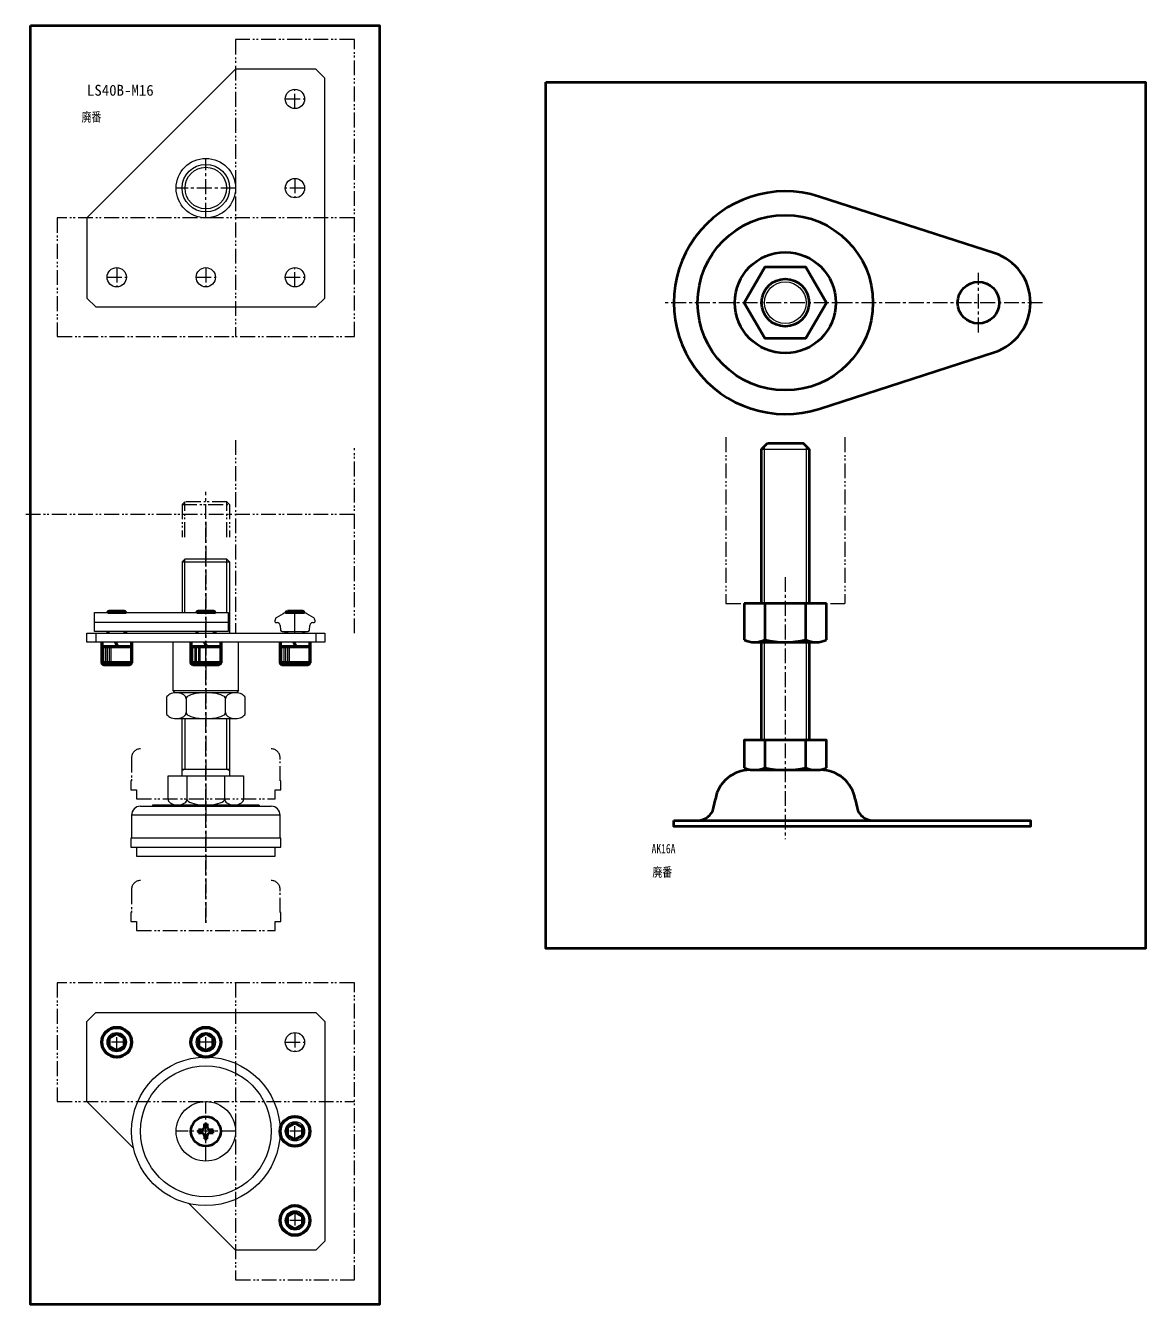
# Model space of a CAD drawing. Units: millimetres on the paper. Extents: x -645 to 466, y -571 to 602.
# Drawn here: x 44.8 to 421.7, y -571.4 to -140.9 of the extents above; entities that cross this region are included whole.
import ezdxf
from ezdxf.enums import TextEntityAlignment as Align

# ---------------------------------------------------------------- set-up
doc = ezdxf.new("R2010")
doc.units = ezdxf.units.MM
for name, pattern in [('CHAIN1', [8, 5, -1, 1, -1]), ('CHAIN2', [12, 9, -1, 1, -1]), ('DOUBLE_CHAIN1', [8.8, 5, -1, 0.6, -0.6, 0.6, -1])]:
    doc.linetypes.add(name, pattern=pattern)
for name, color, linetype, lineweight in [('0-0', 7, 'Continuous', 18), ('0-1', 4, 'Continuous', 18), ('0-2', 4, 'Continuous', 18), ('0-9', 4, 'DOUBLE_CHAIN1', 18), ('0-E', 134, 'Continuous', 40)]:
    doc.layers.add(name, color=color, linetype=linetype, lineweight=lineweight)
doc.styles.add('ＭＳ ゴシック', font='')
doc.styles.get('ＭＳ ゴシック').set_extended_font_data('MS Gothic')

msp = doc.modelspace()

# ---------------------------------------------------------------- linework, layer by layer
at = {"layer": '0-0'}
for p, q in [((115.5, -155.644), (65.5, -205.644)), ((142.5, -155.644), (115.5, -155.644)), ((145.5, -158.644), (142.5, -155.644)), ((145.5, -232.644), (145.5, -158.644)), ((65.5, -205.644), (65.5, -232.644)), ((65.5, -232.644), (68.5, -235.644)), ((68.5, -235.644), (142.5, -235.644)), ((142.5, -235.644), (145.5, -232.644)), ((68.5, -345.5), (68.5, -348.5)), ((116.5, -364.793), (116.5, -348.5)), ((142.5, -345.5), (142.5, -348.5)), ((65.5, -476.126), (68.5, -473.126)), ((68.5, -473.126), (142.5, -473.126)), ((142.5, -473.126), (145.5, -476.126)), ((65.5, -503.126), (65.5, -476.126)), ((145.5, -476.126), (145.5, -550.126)), ((81.146, -518.772), (65.5, -503.126)), ((115.5, -553.126), (99.854, -537.48)), ((145.5, -550.126), (142.5, -553.126)), ((142.5, -553.126), (115.5, -553.126))]:
    msp.add_line(p, q, dxfattribs=at)
at = {"layer": '0-0', "lineweight": 40}
for p, q in [((370.885, -217.554), (312.038, -198.525)), ((312.038, -269.886), (370.885, -250.856)), ((292.5, -283.5), (294.5, -281.5)), ((292.5, -335.5), (292.5, -283.5)), ((308.5, -283.5), (308.5, -335.5)), ((286.644, -335.5), (286.644, -347.7)), ((293.572, -335.5), (293.572, -347.7)), ((307.428, -347.7), (307.428, -335.5)), ((314.356, -347.7), (314.356, -335.5)), ((290.108, -348.5), (310.892, -348.5)), ((292.5, -381.5), (292.5, -348.5)), ((308.5, -348.5), (308.5, -381.5)), ((293.572, -381.5), (293.572, -390.8)), ((307.428, -390.8), (307.428, -381.5)), ((288.662, -391.5), (312.338, -391.5)), ((105, -511.626), (105, -510.626)), ((105, -510.626), (106, -510.626)), ((106, -510.626), (106, -511.626)), ((103, -512.626), (103, -513.626)), ((104, -512.626), (103, -512.626)), ((103, -513.626), (104, -513.626)), ((105, -514.626), (105, -515.626)), ((105, -515.626), (106, -515.626)), ((106, -515.626), (106, -514.626)), ((108, -512.626), (107, -512.626)), ((107, -513.626), (108, -513.626)), ((108, -513.626), (108, -512.626))]:
    msp.add_line(p, q, dxfattribs=at)
for points in [[(286.644, -234.205), (293.572, -246.205), (307.428, -246.205), (314.356, -234.205), (307.428, -222.205), (293.572, -222.205)], [(263, -408.5), (383, -408.5), (383, -410.5), (263, -410.5)]]:
    msp.add_lwpolyline(points, close=True, dxfattribs=at)
for points in [[(294.5, -281.5), (306.5, -281.5), (308.5, -283.5)], [(314.356, -390.8), (314.356, -381.5), (286.644, -381.5), (286.644, -390.8)]]:
    msp.add_lwpolyline(points, dxfattribs=at)
at = {"layer": '0-0'}
msp.add_lwpolyline([(65.5, -348.5), (65.5, -345.5), (145.5, -345.5), (145.5, -348.5)], close=True, dxfattribs=at)
for points in [[(95.207, -365.5), (94.5, -364.793), (94.5, -348.5)], [(94.5, -364.793), (116.5, -364.793), (115.793, -365.5), (95.207, -365.5)]]:
    msp.add_lwpolyline(points, dxfattribs=at)
for centre, radius in [((135.5, -165.644), 3.25), ((105.5, -195.644), 10), ((105.5, -195.644), 7), ((135.5, -195.644), 3.25), ((75.5, -225.644), 3.25), ((105.5, -225.644), 3.25), ((135.5, -225.644), 3.25), ((75.5, -483.126), 3.25), ((105.5, -483.126), 3.25), ((135.5, -483.126), 3.25), ((105.5, -513.126), 25), ((105.5, -513.126), 22), ((105.5, -513.126), 10), ((135.5, -513.126), 3.25), ((135.5, -543.126), 3.25)]:
    msp.add_circle(centre, radius, dxfattribs=at)
at = {"layer": '0-0', "lineweight": 40}
for centre, radius in [((300.5, -234.205), 29.5), ((300.5, -234.205), 17), ((300.5, -234.205), 8), ((365.5, -234.205), 7), ((105.5, -513.126), 5)]:
    msp.add_circle(centre, radius, dxfattribs=at)
for centre, radius, start, end in [((300.5, -234.205), 37.5, 72.07979, 287.92021), ((365.5, -234.205), 17.5, 287.92021, 72.07979), ((290.108, -340.6), 7.9, 243.99222, 296.00761), ((300.5, -318.1), 30.4, 256.826, 283.174), ((310.892, -340.6), 7.9, 243.99239, 296.00778), ((288.587, -403.285), 11.785, 89.63521, 170.27257), ((290.108, -382.579), 8.921, 247.15186, 292.84814), ((300.5, -356.864), 34.636, 258.46125, 281.53875), ((310.892, -382.579), 8.921, 247.15186, 292.84814), ((312.413, -403.285), 11.785, 9.72743, 90.36479), ((271, -403), 5.5, 270, 346.96664), ((330, -403), 5.5, 193.03336, 270), ((104, -511.626), 1, 270, 0), ((107, -511.626), 1, 180, 270), ((104, -514.626), 1, 0, 90), ((107, -514.626), 1, 90, 180)]:
    msp.add_arc(centre, radius, start, end, dxfattribs=at)
at = {"layer": '0-1', "linetype": 'CHAIN1'}
for p, q in [((135.5, -168.894), (135.5, -162.394)), ((132.25, -165.644), (138.75, -165.644)), ((105.5, -205.644), (105.5, -185.644)), ((135.5, -192.394), (135.5, -198.894)), ((115.5, -195.644), (95.5, -195.644)), ((138.75, -195.644), (132.25, -195.644)), ((75.5, -222.394), (75.5, -228.894)), ((105.5, -222.394), (105.5, -228.894)), ((135.5, -228.894), (135.5, -222.394)), ((72.25, -225.644), (78.75, -225.644)), ((102.25, -225.644), (108.75, -225.644)), ((132.25, -225.644), (138.75, -225.644)), ((365.5, -244.205), (365.5, -224.205)), ((387.111, -234.205), (259.572, -234.205)), ((105.5, -443), (105.5, -297.912)), ((105.5, -308), (105.5, -443)), ((300.5, -326.573), (300.5, -414.775)), ((75.5, -486.376), (75.5, -479.876)), ((105.5, -486.376), (105.5, -479.876)), ((135.5, -479.876), (135.5, -486.376)), ((78.75, -483.126), (72.25, -483.126)), ((108.75, -483.126), (102.25, -483.126)), ((132.25, -483.126), (138.75, -483.126)), ((105.5, -523.126), (105.5, -503.126)), ((135.5, -516.376), (135.5, -509.876)), ((115.5, -513.126), (95.5, -513.126)), ((138.75, -513.126), (132.25, -513.126)), ((135.5, -539.876), (135.5, -546.376)), ((138.75, -543.126), (132.25, -543.126))]:
    msp.add_line(p, q, dxfattribs=at)
at = {"layer": '0-1', "linetype": 'DOUBLE_CHAIN1'}
for p, q in [((280.5, -279.5), (280.5, -335.5)), ((320.5, -279.5), (320.5, -335.5)), ((280.5, -335.5), (320.5, -335.5))]:
    msp.add_line(p, q, dxfattribs=at)
at = {"layer": '0-1'}
for p, q in [((292.5, -283.5), (308.5, -283.5)), ((293.5, -335.5), (293.5, -282.5)), ((307.5, -282.5), (307.5, -335.5)), ((97.5, -321.4), (113.5, -321.4)), ((98.4, -338.5), (98.4, -320.5)), ((112.6, -338.5), (112.6, -320.5)), ((293.5, -381.5), (293.5, -348.5)), ((307.5, -348.5), (307.5, -381.5)), ((98.4, -374.2), (98.4, -391.2)), ((112.6, -391.2), (112.6, -374.2)), ((97.5, -391.2), (113.5, -391.2)), ((98.4, -391.2), (97.5, -391.72)), ((112.6, -391.2), (113.5, -391.72)), ((130.5, -406.7), (80.5, -406.7))]:
    msp.add_line(p, q, dxfattribs=at)
at = {"layer": '0-1', "color": 7}
for p, q in [((97.5, -321.4), (97.5, -338.5)), ((113.5, -321.4), (112.6, -320.5)), ((113.5, -321.4), (113.5, -345.5)), ((115.459, -365.5), (95.541, -365.5)), ((92.221, -367.5), (92.221, -372.2)), ((98.86, -367.5), (98.86, -372.2)), ((112.14, -372.2), (112.14, -367.5)), ((118.779, -372.2), (118.779, -367.5)), ((95.541, -374.2), (115.459, -374.2)), ((97.5, -393.5), (97.5, -374.2)), ((113.5, -374.2), (113.5, -393.5)), ((92.798, -393.5), (118.202, -393.5)), ((92.798, -401.3), (92.798, -393.5)), ((99.149, -393.5), (99.149, -401.3)), ((111.851, -401.3), (111.851, -393.5)), ((118.202, -393.5), (118.202, -401.3)), ((83.5, -403.7), (127.5, -403.7)), ((123.5, -403.3), (123.5, -403.7)), ((80.5, -406.7), (80.5, -414.5)), ((130.5, -414.5), (130.5, -406.7))]:
    msp.add_line(p, q, dxfattribs=at)
at = {"layer": '0-1', "color": 7, "lineweight": 40}
for p, q in [((314.356, -335.5), (286.644, -335.5)), ((276.358, -404.24), (276.971, -401.294)), ((324.029, -401.294), (324.642, -404.24))]:
    msp.add_line(p, q, dxfattribs=at)
at = {"layer": '0-1', "color": 7}
for points in [[(112.6, -320.5), (98.4, -320.5), (97.5, -321.4)], [(98.86, -367.5), (98.81, -367.153), (98.66, -366.816), (98.416, -366.5), (98.084, -366.214), (97.675, -365.968), (97.201, -365.768), (96.676, -365.621), (96.117, -365.53), (95.541, -365.5), (94.964, -365.53), (94.405, -365.621), (93.881, -365.768), (93.407, -365.968), (92.998, -366.214), (92.666, -366.5), (92.421, -366.816), (92.271, -367.153), (92.221, -367.5)], [(112.14, -367.5), (112.039, -367.153), (111.739, -366.816), (111.25, -366.5), (110.586, -366.214), (109.768, -365.968), (108.82, -365.768), (107.771, -365.621), (106.653, -365.53), (105.5, -365.5), (104.347, -365.53), (103.229, -365.621), (102.18, -365.768), (101.232, -365.968), (100.414, -366.214), (99.75, -366.5), (99.261, -366.816), (98.961, -367.153), (98.86, -367.5)], [(118.779, -367.5), (118.729, -367.153), (118.579, -366.816), (118.334, -366.5), (118.002, -366.214), (117.593, -365.968), (117.119, -365.768), (116.595, -365.621), (116.036, -365.53), (115.459, -365.5), (114.883, -365.53), (114.324, -365.621), (113.799, -365.768), (113.325, -365.968), (112.916, -366.214), (112.584, -366.5), (112.34, -366.816), (112.19, -367.153), (112.14, -367.5)], [(92.221, -372.2), (92.271, -372.547), (92.421, -372.884), (92.666, -373.2), (92.998, -373.486), (93.407, -373.732), (93.881, -373.932), (94.405, -374.079), (94.964, -374.17), (95.541, -374.2), (96.117, -374.17), (96.676, -374.079), (97.201, -373.932), (97.675, -373.732), (98.084, -373.486), (98.416, -373.2), (98.66, -372.884), (98.81, -372.547), (98.86, -372.2), (98.961, -372.547), (99.261, -372.884), (99.75, -373.2), (100.414, -373.486), (101.232, -373.732), (102.18, -373.932), (103.229, -374.079), (104.347, -374.17), (105.5, -374.2), (106.653, -374.17), (107.771, -374.079), (108.82, -373.932), (109.768, -373.732), (110.586, -373.486), (111.25, -373.2), (111.739, -372.884), (112.039, -372.547), (112.14, -372.2), (112.19, -372.547), (112.34, -372.884), (112.584, -373.2)], [(112.584, -373.2), (112.916, -373.486), (113.325, -373.732), (113.799, -373.932), (114.324, -374.079), (114.883, -374.17), (115.459, -374.2), (116.036, -374.17), (116.595, -374.079), (117.119, -373.932), (117.593, -373.732), (118.002, -373.486), (118.334, -373.2), (118.579, -372.884), (118.729, -372.547), (118.779, -372.2)], [(123.5, -403.3), (87.5, -403.3), (87.5, -403.7)], [(92.798, -401.3), (92.847, -401.647), (92.99, -401.984), (93.224, -402.3), (93.541, -402.586), (93.933, -402.832), (94.386, -403.032), (94.888, -403.179), (95.422, -403.27), (95.974, -403.3), (96.525, -403.27), (97.06, -403.179), (97.561, -403.032), (98.015, -402.832), (98.406, -402.586), (98.724, -402.3), (98.958, -401.984), (99.101, -401.647), (99.149, -401.3), (99.149, -401.3), (99.246, -401.647), (99.532, -401.984), (100, -402.3), (100.635, -402.586), (101.418, -402.832), (102.325, -403.032), (103.328, -403.179), (104.397, -403.27), (105.5, -403.3), (106.603, -403.27), (107.672, -403.179), (108.675, -403.032), (109.582, -402.832), (110.365, -402.586), (111, -402.3), (111.468, -401.984), (111.754, -401.647), (111.851, -401.3), (111.851, -401.3), (111.899, -401.647)], [(111.899, -401.647), (112.042, -401.984), (112.276, -402.3), (112.594, -402.586), (112.985, -402.832), (113.439, -403.032), (113.94, -403.179), (114.475, -403.27), (115.026, -403.3), (115.578, -403.27), (116.112, -403.179), (116.614, -403.032), (117.067, -402.832), (117.459, -402.586), (117.776, -402.3), (118.01, -401.984), (118.153, -401.647), (118.202, -401.3), (118.202, -401.3)], [(82.2, -417.5), (82.2, -420.5), (128.8, -420.5), (128.8, -417.5)]]:
    msp.add_lwpolyline(points, dxfattribs=at)
msp.add_lwpolyline([(80.25, -414.5), (80.25, -417.5), (130.75, -417.5), (130.75, -414.5)], close=True, dxfattribs=at)
at = {"layer": '0-1'}
for centre, radius in [((105.5, -195.644), 8), ((300.5, -234.205), 7)]:
    msp.add_circle(centre, radius, dxfattribs=at)
at = {"layer": '0-1', "color": 7}
for centre, start, end in [((83.5, -406.7), 90, 180), ((127.5, -406.7), 360, 90)]:
    msp.add_arc(centre, 3, start, end, dxfattribs=at)
at = {"layer": '0-2', "linetype": 'DOUBLE_CHAIN1'}
for p, q in [((155.5, -145.644), (115.5, -145.644)), ((115.5, -145.644), (115.5, -245.644)), ((155.5, -245.644), (155.5, -145.644)), ((55.5, -205.644), (55.5, -245.644)), ((155.5, -205.644), (55.5, -205.644)), ((55.5, -245.644), (155.5, -245.644)), ((115.5, -280.434), (115.5, -345.5)), ((155.5, -345.5), (155.5, -283.177)), ((155.5, -305.5), (44.843, -305.5)), ((55.5, -463.126), (55.5, -503.126)), ((155.5, -463.126), (55.5, -463.126)), ((115.5, -463.126), (115.5, -563.126)), ((155.5, -563.126), (155.5, -463.126)), ((55.5, -503.126), (155.5, -503.126)), ((115.5, -563.126), (155.5, -563.126))]:
    msp.add_line(p, q, dxfattribs=at)
at = {"layer": '0-2'}
for p, q in [((72.95, -338.5), (72.95, -338)), ((78.05, -338), (78.05, -338.5)), ((102.95, -338.5), (102.95, -338)), ((108.05, -338.5), (108.05, -338)), ((132.95, -338.5), (132.95, -338)), ((138.05, -338.5), (138.05, -338)), ((72.95, -345.5), (72.95, -344.9)), ((78.05, -345.5), (78.05, -344.9)), ((102.95, -345.5), (102.95, -344.9)), ((108.05, -345.5), (108.05, -344.9)), ((132.95, -344.9), (132.95, -345.5)), ((138.05, -344.9), (138.05, -345.5)), ((71.125, -355.4), (71.125, -350)), ((71.75, -350), (71.75, -355.4)), ((72.375, -355.4), (72.375, -350)), ((73, -350), (73, -355.4)), ((73.625, -355.4), (73.625, -350)), ((101.125, -355.4), (101.125, -350)), ((101.75, -350), (101.75, -355.4)), ((102.375, -355.4), (102.375, -350)), ((103, -350), (103, -355.4)), ((103.625, -355.4), (103.625, -350)), ((131.125, -355.4), (131.125, -350)), ((131.75, -350), (131.75, -355.4)), ((132.375, -355.4), (132.375, -350)), ((133, -350), (133, -355.4)), ((133.625, -355.4), (133.625, -350))]:
    msp.add_line(p, q, dxfattribs=at)
at = {"layer": '0-2', "color": 2, "lineweight": 50}
for p, q in [((78.5, -338.543), (78.5, -338.45)), ((108.5, -338.45), (108.5, -338.543)), ((132.5, -338.45), (132.5, -338.543)), ((138.5, -338.543), (138.5, -338.45)), ((72.5, -344.9), (72.5, -345.5)), ((75.933, -350), (75.067, -348.5)), ((78.5, -344.9), (78.5, -345.5)), ((80.5, -348.5), (80.5, -355.4)), ((102.5, -344.9), (102.5, -345.5)), ((105.933, -350), (105.067, -348.5)), ((108.5, -344.9), (108.5, -345.5)), ((110.5, -348.5), (110.5, -355.4)), ((132.5, -345.5), (132.5, -344.9)), ((135.933, -350), (135.067, -348.5)), ((138.5, -345.5), (138.5, -344.9)), ((140.5, -348.5), (140.5, -355.4)), ((80.5, -350), (70.5, -350)), ((110.5, -350), (100.5, -350)), ((140.5, -350), (130.5, -350)), ((73, -481.683), (75.5, -480.239)), ((73, -484.569), (73, -481.683)), ((75.5, -480.239), (78, -481.683)), ((78, -481.683), (78, -484.569)), ((105.5, -480.239), (103, -481.683)), ((103, -481.683), (103, -484.569)), ((108, -481.683), (105.5, -480.239)), ((108, -484.569), (108, -481.683)), ((75.5, -486.013), (73, -484.569)), ((78, -484.569), (75.5, -486.013)), ((103, -484.569), (105.5, -486.013)), ((105.5, -486.013), (108, -484.569)), ((133, -511.683), (135.5, -510.239)), ((133, -514.569), (133, -511.683)), ((135.5, -510.239), (138, -511.683)), ((138, -511.683), (138, -514.569)), ((135.5, -516.013), (133, -514.569)), ((138, -514.569), (135.5, -516.013)), ((133, -541.683), (135.5, -540.239)), ((133, -544.569), (133, -541.683)), ((135.5, -540.239), (138, -541.683)), ((138, -541.683), (138, -544.569)), ((135.5, -546.013), (133, -544.569)), ((138, -544.569), (135.5, -546.013))]:
    msp.add_line(p, q, dxfattribs=at)
at = {"layer": '0-2', "color": 7}
for p, q in [((131.504, -338.902), (129.137, -340.268)), ((137.996, -338.5), (133.004, -338.5)), ((141.863, -340.268), (139.496, -338.902)), ((113, -341.9), (68, -341.9)), ((128.904, -340.572), (128.717, -341.271)), ((129.2, -341.9), (129.521, -341.9)), ((130.517, -342.813), (130.66, -344.444)), ((140.34, -344.444), (140.483, -342.813)), ((141.479, -341.9), (141.8, -341.9)), ((142.283, -341.271), (142.096, -340.572)), ((131.158, -344.9), (139.842, -344.9))]:
    msp.add_line(p, q, dxfattribs=at)
at = {"layer": '0-2', "linetype": 'CHAIN2'}
msp.add_line((135.5, -345.5), (135.5, -338.5), dxfattribs=at)
at = {"layer": '0-2', "color": 7}
msp.add_lwpolyline([(113, -344.9), (68, -344.9), (68, -338.5), (113, -338.5)], close=True, dxfattribs=at)
at = {"layer": '0-2', "color": 2, "lineweight": 50}
for points in [[(72.5, -338.543), (72.5, -338.45), (72.95, -338), (78.05, -338), (78.5, -338.45), (72.5, -338.45)], [(102.5, -338.543), (102.5, -338.45), (102.95, -338), (108.05, -338), (108.5, -338.45), (102.5, -338.45)], [(70.5, -348.5), (70.5, -355.4), (71.1, -356), (79.9, -356), (80.5, -355.4), (70.5, -355.4)], [(100.5, -348.5), (100.5, -355.4), (101.1, -356), (109.9, -356), (110.5, -355.4), (100.5, -355.4)], [(130.5, -348.5), (130.5, -355.4), (131.1, -356), (139.9, -356), (140.5, -355.4), (130.5, -355.4)]]:
    msp.add_lwpolyline(points, dxfattribs=at)
msp.add_lwpolyline([(132.95, -338), (138.05, -338), (138.5, -338.45), (132.5, -338.45)], close=True, dxfattribs=at)
for centre in [(75.5, -483.126), (105.5, -483.126), (135.5, -513.126), (135.5, -543.126)]:
    msp.add_circle(centre, 5, dxfattribs=at)
at = {"layer": '0-2', "color": 7}
for centre, radius, start, end in [((133.004, -341.5), 3, 90, 120), ((137.996, -341.5), 3, 60, 90), ((129.2, -341.4), 0.5, 165, 221.4073), ((129.2, -341.4), 0.5, 221.4073, 270), ((129.387, -340.701), 0.5, 120, 165), ((129.521, -342.9), 1, 5, 90), ((141.479, -342.9), 1, 90, 175), ((141.8, -341.4), 0.5, 270, 318.5927), ((141.613, -340.701), 0.5, 15, 60), ((141.8, -341.4), 0.5, 318.5927, 15), ((131.158, -344.4), 0.5, 185, 270), ((139.842, -344.4), 0.5, 270, 355)]:
    msp.add_arc(centre, radius, start, end, dxfattribs=at)
at = {"layer": '0-9'}
for p, q in [((98.4, -313.11), (98.4, -301.2)), ((113.5, -302.1), (112.6, -301.2)), ((112.6, -313.11), (112.6, -301.2)), ((97.5, -302.1), (113.5, -302.1)), ((97.5, -302.1), (97.5, -313.11)), ((113.5, -302.1), (113.5, -313.11)), ((80.5, -387.4), (80.5, -395.2)), ((130.5, -395.2), (130.5, -387.4)), ((80.25, -395.2), (80.25, -398.2)), ((80.5, -395.2), (80.25, -395.2)), ((130.75, -395.2), (130.5, -395.2)), ((130.75, -398.2), (130.75, -395.2)), ((80.25, -398.2), (82.2, -398.2)), ((128.8, -398.2), (130.75, -398.2)), ((80.5, -431.7), (80.5, -439.5)), ((130.5, -439.5), (130.5, -431.7)), ((80.25, -439.5), (80.25, -442.5)), ((80.5, -439.5), (80.25, -439.5)), ((80.25, -442.5), (82.2, -442.5)), ((128.8, -442.5), (130.75, -442.5)), ((130.75, -439.5), (130.5, -439.5)), ((130.75, -442.5), (130.75, -439.5))]:
    msp.add_line(p, q, dxfattribs=at)
for points in [[(112.6, -301.2), (98.4, -301.2), (97.5, -302.1)], [(82.2, -398.2), (82.2, -401.2), (128.8, -401.2), (128.8, -398.2)], [(82.2, -442.5), (82.2, -445.5), (128.8, -445.5), (128.8, -442.5)]]:
    msp.add_lwpolyline(points, dxfattribs=at)
for centre, start, end in [((83.5, -387.4), 90, 180), ((127.5, -387.4), 360, 90), ((83.5, -431.7), 90, 180), ((127.5, -431.7), 360, 90)]:
    msp.add_arc(centre, 3, start, end, dxfattribs=at)
at = {"layer": '0-E'}
for points in [[(46.458, -140.935), (163.929, -140.935), (163.929, -571.388), (46.458, -571.388)], [(219.973, -160.024), (421.69, -160.024), (421.69, -451.601), (219.973, -451.601)]]:
    msp.add_lwpolyline(points, close=True, dxfattribs=at)

# ---------------------------------------------------------------- texts
at = {"layer": '0-0', "style": 'ＭＳ ゴシック'}
msp.add_text('LS40B-M16', height=3.666, dxfattribs=at).set_placement((65.5, -165.644), align=Align.BOTTOM_LEFT)
at = {"layer": '0-0', "style": 'ＭＳ ゴシック', "width": 0.75}
msp.add_text('AK16A', height=3.152, dxfattribs=at).set_placement((255.5, -420.5), align=Align.BOTTOM_LEFT)
at = {"layer": '0-E', "style": 'ＭＳ ゴシック', "width": 0.75}
for p in [(63.715, -174.189), (255.792, -428.351)]:
    msp.add_text('廃番', height=3.152, dxfattribs=at).set_placement(p, align=Align.BOTTOM_LEFT)

doc.saveas('drawing.dxf')
